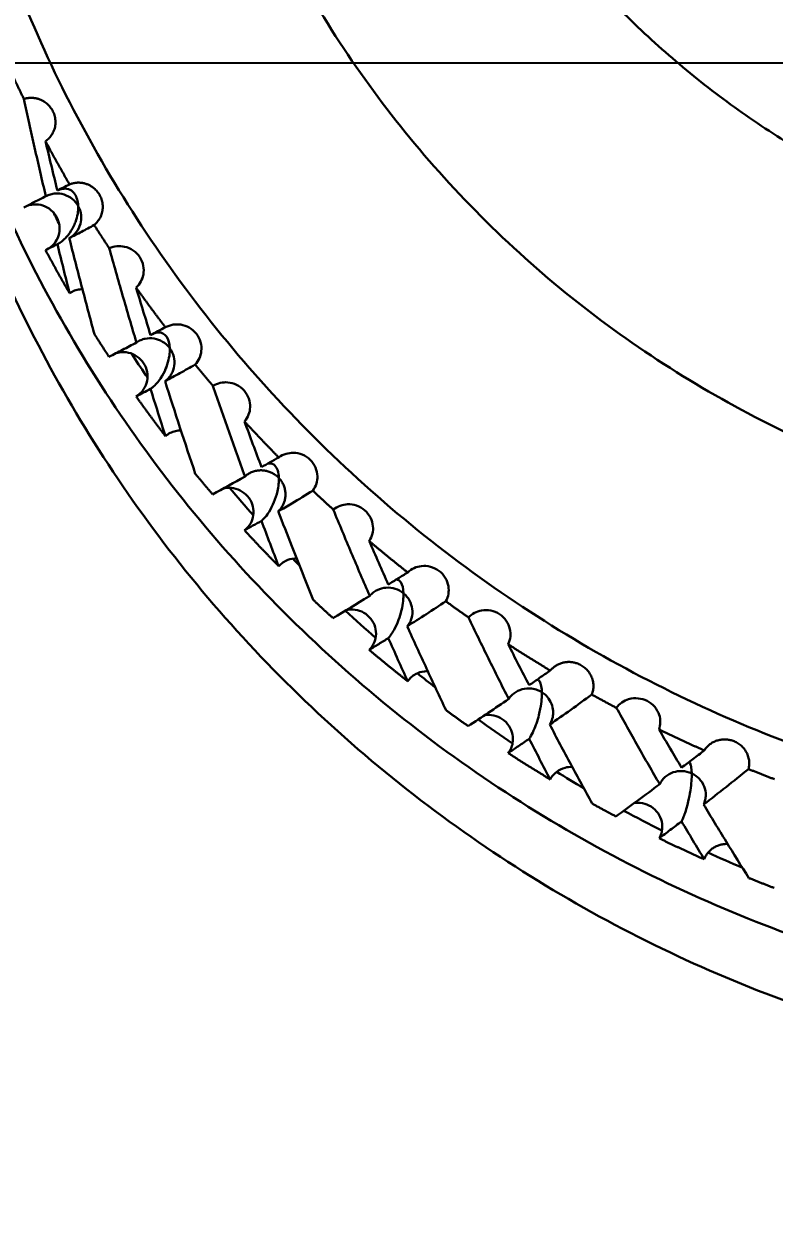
# Model space of a CAD drawing. Header units: millimetres. Extents: x 577 to 7172, y 252 to 2707.
# Drawn here: x 1025.86 to 1035.33, y 2105.44 to 2120.51 of the extents above; entities that cross this region are included whole.
import ezdxf

# ---------------------------------------------------------------- set-up
doc = ezdxf.new("R2010")
doc.units = ezdxf.units.MM
doc.header["$MEASUREMENT"] = 0
doc.layers.add('외형선(ISO)', color=7, linetype='Continuous', lineweight=30)
doc.layers.add('치수(ISO)', color=7, linetype='Continuous', lineweight=25)
doc.styles.add('굴림', font='')
doc.styles.get('굴림').set_extended_font_data('援대┝')
doc.dimstyles.new('기본값 (ISO)', dxfattribs={"dimscale": 10, "dimtxt": 3, "dimasz": 2.5, "dimexe": 3.175, "dimexo": 0, "dimgap": 0.762, "dimtad": 1, "dimtoh": 1, "dimdec": 0, "dimzin": 1, "dimdsep": 46, "dimtxsty": '굴림', "dimcen": 0.5, "dimazin": 0, "dimtfac": 1, "dimtdec": 4, "dimtix": 1, "dimtmove": 1, "dimatfit": 3, "dimfxl": 1, "dimtolj": 1, "dimtzin": 1, "dimarcsym": 0})

# ---------------------------------------------------------------- blocks, each defined once
blk = doc.blocks.new('*D22')
at = {"layer": 'Defpoints', "color": 0}
for p in [(1111.205, 2147.566), (972.024, 2092.463)]:
    blk.add_point(p, dxfattribs=at)
at = {"layer": '치수(ISO)', "color": 0, "lineweight": -2}
for p, q in [((1041.614, 2115.015), (1041.614, 2125.015)), ((1036.614, 2120.015), (1046.614, 2120.015)), ((902.29, 2064.855), (948.779, 2083.261)), ((877.29, 2064.855), (902.29, 2064.855))]:
    blk.add_line(p, q, dxfattribs=at)
at = {"layer": '치수(ISO)', "color": 0}
blk.add_solid([(950.313, 2079.387), (947.245, 2087.135), (972.024, 2092.463)], dxfattribs=at)
at = {"layer": '치수(ISO)', "color": 0, "insert": (833.241, 2064.855), "char_height": 30, "attachment_point": 5, "style": '굴림'}
blk.add_mtext('\\A1;150', dxfattribs=at)
blk = doc.blocks.new('*D32')
at = {"layer": 'Defpoints', "color": 0}
for p in [(899.259, 2588.117), (619.259, 2120.015), (1041.614, 2120.015)]:
    blk.add_point(p, dxfattribs=at)
at = {"layer": '치수(ISO)', "color": 0, "lineweight": -2}
for p, q in [((899.259, 2588.117), (587.509, 2588.117)), ((619.259, 2563.117), (619.259, 2145.015)), ((1041.614, 2120.015), (587.509, 2120.015))]:
    blk.add_line(p, q, dxfattribs=at)
at = {"layer": '치수(ISO)', "color": 0}
for points in [[(623.425, 2563.117), (615.092, 2563.117), (619.259, 2588.117)], [(615.092, 2145.015), (623.425, 2145.015), (619.259, 2120.015)]]:
    blk.add_solid(points, dxfattribs=at)
at = {"layer": '치수(ISO)', "color": 0, "insert": (596.639, 2354.066), "char_height": 30, "attachment_point": 5, "rotation": 90, "style": '굴림'}
blk.add_mtext('\\A1;468', dxfattribs=at)

msp = doc.modelspace()

# ---------------------------------------------------------------- linework, layer by layer
at = {"layer": '외형선(ISO)'}
msp.add_line((1032.325, 2111.66), (1032.325, 2111.66), dxfattribs=at)
for points, weights, knots in [([(1032.114, 2137.879), (1027.614, 2133.783), (1027.614, 2127.748), (1027.614, 2113.957), (1041.614, 2113.957), (1055.614, 2113.957), (1055.614, 2127.748), (1055.614, 2133.783), (1051.114, 2137.879)], [0.853887696369, 0.846556395002, 1, 0.707106781187, 1, 0.707106781187, 1, 0.846554156546, 0.853887910303], [5.460262, 5.460262, 5.460262, 6.283185, 6.283185, 7.853982, 7.853982, 9.424778, 9.424778, 10.247713, 10.247713, 10.247713]), ([(1032.114, 2137.57), (1030.114, 2134.682), (1030.114, 2131.185), (1030.114, 2119.857), (1041.614, 2119.857), (1053.114, 2119.857), (1053.114, 2131.185), (1053.114, 2134.682), (1051.114, 2137.57)], [0.861038107518, 0.886660963986, 1, 0.707106781187, 1, 0.707106781187, 1, 0.886657382319, 0.861036488171], [2.533752, 2.533752, 2.533752, 3.141593, 3.141593, 4.712389, 4.712389, 6.283185, 6.283185, 6.891046, 6.891046, 6.891046]), ([(1024.614, 2127.061), (1024.614, 2110.314), (1041.614, 2110.314), (1058.614, 2110.314), (1058.614, 2127.061)], [1, 0.707106781187, 1, 0.707106781187, 1], [0, 0, 0, 1.570796, 1.570796, 3.141593, 3.141593, 3.141593]), ([(1024.116, 2125.428), (1024.114, 2125.299), (1024.114, 2125.17), (1024.114, 2107.931), (1041.614, 2107.931), (1059.114, 2107.931), (1059.114, 2125.17), (1059.114, 2125.299), (1059.112, 2125.428)], [0.993890013821, 0.996912459533, 1, 0.707106781187, 1, 0.707106781187, 1, 0.996912459531, 0.993890013818], [3.125034, 3.125034, 3.125034, 3.141593, 3.141593, 4.712389, 4.712389, 6.283185, 6.283185, 6.299744, 6.299744, 6.299744]), ([(1030.614, 2125.303), (1033.098, 2117.279), (1041.614, 2117.279), (1050.13, 2117.279), (1052.614, 2125.303)], [0.906782181242, 0.765263097167, 1, 0.765263097167, 0.906782181242], [3.453487, 3.453487, 3.453487, 4.712389, 4.712389, 5.971291, 5.971291, 5.971291]), ([(1024.114, 2124.311), (1024.114, 2107.071), (1041.614, 2107.071), (1059.114, 2107.071), (1059.114, 2124.311)], [1, 0.707106781187, 1, 0.707106781187, 1], [3.141593, 3.141593, 3.141593, 4.712389, 4.712389, 6.283185, 6.283185, 6.283185]), ([(966.614, 2120.015), (966.614, 2046.13), (1041.614, 2046.13), (1116.614, 2046.13), (1116.614, 2120.015)], [1, 0.707106781187, 1, 0.707106781187, 1], [3.141593, 3.141593, 3.141593, 4.712389, 4.712389, 6.283185, 6.283185, 6.283185]), ([(1026.129, 2119.03), (1026.166, 2119.055), (1026.194, 2119.091), (1026.376, 2119.327), (1026.136, 2119.513), (1026.008, 2119.612), (1025.856, 2119.563)], [0.90567850305, 0.940923557036, 1, 0.707106781187, 1, 0.819487584734, 0.861477637754], [2.824764, 2.824764, 2.824764, 3.141593, 3.141593, 4.712389, 4.712389, 5.680483, 5.680483, 5.680483]), ([(1026.744, 2117.971), (1026.761, 2117.984), (1026.775, 2118), (1026.977, 2118.22), (1026.753, 2118.425), (1026.61, 2118.556), (1026.433, 2118.484)], [0.948387866119, 0.971401544569, 1, 0.707106781187, 1, 0.790840156128, 0.880409251531], [2.988218, 2.988218, 2.988218, 3.141593, 3.141593, 4.712389, 4.712389, 5.83412, 5.83412, 5.83412]), ([(1029.076, 2114.775), (1029.045, 2114.808), (1029.005, 2114.83), (1028.811, 2114.942), (1028.649, 2114.794)], [0.906862343238, 0.941910141132, 1, 0.766925845474, 0.904796171862], [4.400851, 4.400851, 4.400851, 4.712389, 4.712389, 5.962374, 5.962374, 5.962374]), ([(1029.069, 2114.354), (1029.101, 2114.383), (1029.122, 2114.421), (1029.231, 2114.612), (1029.076, 2114.775)], [0.908420646534, 0.943192241546, 1, 0.765580655433, 0.906399968353], [5.978523, 5.978523, 5.978523, 6.283185, 6.283185, 7.540384, 7.540384, 7.540384]), ([(1033.029, 2112.038), (1033.029, 2112.04), (1033.03, 2112.041), (1033.138, 2112.317), (1032.853, 2112.428), (1032.644, 2112.51), (1032.505, 2112.341)], [0.996201174878, 0.99808810735, 1, 0.707106781187, 1, 0.76632347793, 0.905511286334], [6.272932, 6.272932, 6.272932, 6.283185, 6.283185, 7.853982, 7.853982, 9.107197, 9.107197, 9.107197]), ([(1035.008, 2111.097), (1035.08, 2111.373), (1034.798, 2111.458), (1034.571, 2111.527), (1034.45, 2111.332)], [0.984971824261, 0.714824215492, 1, 0.75751104129, 0.916539709615], [0.041389, 0.041389, 0.041389, 1.570796, 1.570796, 2.871273, 2.871273, 2.871273])]:
    msp.add_rational_spline(points, weights, degree=2, knots=knots, dxfattribs=at)
for points, weights in [([(1025.705, 2119.879), (1025.779, 2119.72), (1025.856, 2119.563)], [0.881129717634, 0.87953082186, 0.878024631242]), ([(1026.129, 2119.03), (1026.276, 2118.754), (1026.433, 2118.484)], [0.873154855832, 0.870772868826, 0.868680342941]), ([(1026.744, 2117.971), (1026.838, 2117.823), (1026.934, 2117.677)], [0.864944405379, 0.863935005705, 0.863015052645]), ([(1026.129, 2117.654), (1026.276, 2117.379), (1026.433, 2117.11)], [0.87315051471, 0.870773121438, 0.868684137768]), ([(1027.273, 2117.181), (1027.454, 2116.926), (1027.644, 2116.678)], [0.860131635788, 0.858770747421, 0.857691395708]), ([(1026.747, 2116.592), (1026.838, 2116.448), (1026.931, 2116.306)], [0.864915045668, 0.863936256793, 0.863041789055]), ([(1028.018, 2116.207), (1028.129, 2116.071), (1028.244, 2115.938)], [0.855881687123, 0.855429826585, 0.85506566018]), ([(1027.273, 2115.806), (1027.454, 2115.551), (1027.644, 2115.303)], [0.860129158427, 0.85877099995, 0.857693355399]), ([(1028.643, 2115.488), (1028.855, 2115.258), (1029.075, 2115.035)], [0.854075722405, 0.853694510936, 0.853591517605]), ([(1028.021, 2114.828), (1028.13, 2114.696), (1028.24, 2114.567)], [0.855868562449, 0.855431077452, 0.855076261532]), ([(1029.506, 2114.614), (1029.634, 2114.493), (1029.764, 2114.375)], [0.853650232145, 0.853742204753, 0.853921525823]), ([(1028.643, 2114.113), (1028.855, 2113.883), (1029.075, 2113.66)], [0.854075029316, 0.853694763425, 0.853591704999]), ([(1030.218, 2113.978), (1030.457, 2113.775), (1030.704, 2113.581)], [0.854793570405, 0.855382133103, 0.856250015015]), ([(1029.51, 2113.235), (1029.634, 2113.118), (1029.76, 2113.004)], [0.853652924184, 0.853743455482, 0.853916329996]), ([(1031.185, 2113.217), (1031.327, 2113.113), (1031.472, 2113.012)], [0.858179018203, 0.858818440203, 0.859546252478]), ([(1030.218, 2112.603), (1030.457, 2112.4), (1030.704, 2112.207)], [0.854794639609, 0.855382385504, 0.856248435938]), ([(1031.972, 2112.674), (1032.236, 2112.503), (1032.505, 2112.341)], [0.862308014458, 0.863887319696, 0.865751526385]), ([(1033.029, 2112.038), (1033.183, 2111.953), (1033.339, 2111.87)], [0.869612478018, 0.870820542113, 0.872119484278]), ([(1031.189, 2111.839), (1031.327, 2111.738), (1031.467, 2111.64)], [0.858197611802, 0.858819689977, 0.859525093481]), ([(1033.878, 2111.597), (1034.162, 2111.459), (1034.45, 2111.332)], [0.876859825544, 0.879483172232, 0.882401799938]), ([(1031.973, 2111.299), (1032.236, 2111.128), (1032.505, 2110.966)], [0.862310880021, 0.863887572079, 0.865748130632]), ([(1035.008, 2111.097), (1035.172, 2111.031), (1035.337, 2110.968)], [0.888320395607, 0.890137339598, 0.892049238144]), ([(1033.033, 2110.661), (1033.183, 2110.578), (1033.334, 2110.498)], [0.869647570348, 0.87082179241, 0.872081685035]), ([(1033.879, 2110.222), (1034.162, 2110.085), (1034.449, 2109.957)], [0.876864579909, 0.87948342444, 0.882396477327]), ([(1034.746, 2110.15), (1034.524, 2110.159), (1034.449, 2109.957)], [0.9309361174, 0.764079748365, 0.957007132583]), ([(1035.013, 2109.72), (1035.172, 2109.656), (1035.332, 2109.595)], [0.888373131681, 0.890138587771, 0.891993557313])]:
    msp.add_rational_spline(points, weights, degree=2, dxfattribs=at)
for points, knots in [([(1025.856, 2119.563), (1025.9, 2119.358), (1025.945, 2119.153), (1026.038, 2118.744), (1026.085, 2118.539), (1026.133, 2118.334)], [0.000001, 0.000001, 0.000001, 0.000001, 0.2022598, 0.2022598, 0.4043672, 0.4043672, 0.4043672, 0.4043672]), ([(1026.279, 2118.407), (1026.253, 2118.511), (1026.228, 2118.614), (1026.178, 2118.822), (1026.154, 2118.926), (1026.129, 2119.03)], [0, 0, 0, 0, 0.102515, 0.102515, 0.205021, 0.205021, 0.205021, 0.205021]), ([(1026.433, 2118.484), (1026.407, 2118.471), (1026.381, 2118.458), (1026.33, 2118.433), (1026.304, 2118.42), (1026.279, 2118.407)], [0.000001, 0.000001, 0.000001, 0.000001, 0.1024871, 0.1024871, 0.2049823, 0.2049823, 0.2049823, 0.2049823]), ([(1026.279, 2118.407), (1026.283, 2118.409), (1026.287, 2118.411), (1026.295, 2118.414), (1026.299, 2118.416), (1026.311, 2118.421), (1026.319, 2118.423), (1026.344, 2118.429), (1026.359, 2118.43), (1026.443, 2118.431), (1026.483, 2118.383), (1026.525, 2118.324), (1026.539, 2118.27), (1026.542, 2118.213), (1026.542, 2118.212), (1026.542, 2118.211)], [-0.1561887, -0.1561887, -0.1561887, -0.1561887, -0.1552952, -0.1552952, -0.154272, -0.154272, -0.1517984, -0.1517984, -0.145176, -0.145176, -0.1009593, -0.1009593, 0, 0, 0.0011865, 0.0011865, 0.0011865, 0.0011865]), ([(1026.133, 2118.334), (1026.085, 2118.31), (1026.038, 2118.286), (1025.944, 2118.239), (1025.899, 2118.215), (1025.854, 2118.193)], [0, 0, 0, 0, 0.2023441, 0.2023441, 0.4046361, 0.4046361, 0.4046361, 0.4046361]), ([(1026.542, 2118.211), (1026.541, 2118.212), (1026.541, 2118.213), (1026.522, 2118.246), (1026.498, 2118.275), (1026.438, 2118.324), (1026.402, 2118.344), (1026.327, 2118.367), (1026.29, 2118.371), (1026.232, 2118.367), (1026.212, 2118.363), (1026.172, 2118.352), (1026.152, 2118.344), (1026.133, 2118.334)], [-0.04749107, -0.04749107, -0.04749107, -0.04749107, -0.04721433, -0.04721433, -0.03591531, -0.03591531, -0.02371457, -0.02371457, -0.01251477, -0.01251477, -0.00642318, -0.00642318, -0.00001605, -0.00001605, -0.00001605, -0.00001605]), ([(1025.88, 2118.206), (1025.893, 2118.212), (1025.906, 2118.217), (1025.941, 2118.226), (1025.963, 2118.23), (1026.023, 2118.233), (1026.06, 2118.228), (1026.133, 2118.204), (1026.168, 2118.185), (1026.229, 2118.133), (1026.255, 2118.101), (1026.291, 2118.03), (1026.302, 2117.992), (1026.31, 2117.914), (1026.306, 2117.873), (1026.281, 2117.797), (1026.262, 2117.763), (1026.222, 2117.716), (1026.205, 2117.7), (1026.178, 2117.681), (1026.169, 2117.675), (1026.159, 2117.669)], [0.00301472, 0.00301472, 0.00301472, 0.00301472, 0.0071714, 0.0071714, 0.01393316, 0.01393316, 0.02510616, 0.02510616, 0.03692758, 0.03692758, 0.04938627, 0.04938627, 0.06107435, 0.06107435, 0.07339163, 0.07339163, 0.08530041, 0.08530041, 0.09211234, 0.09211234, 0.09542831, 0.09542831, 0.09542831, 0.09542831]), ([(1026.279, 2117.729), (1026.282, 2117.73), (1026.284, 2117.732), (1026.29, 2117.734), (1026.293, 2117.736), (1026.301, 2117.741), (1026.306, 2117.744), (1026.321, 2117.753), (1026.329, 2117.759), (1026.358, 2117.782), (1026.377, 2117.8), (1026.461, 2117.891), (1026.495, 2117.977), (1026.534, 2118.081), (1026.544, 2118.15), (1026.542, 2118.21), (1026.542, 2118.211), (1026.542, 2118.211)], [-0.1612258, -0.1612258, -0.1612258, -0.1612258, -0.1605257, -0.1605257, -0.159838, -0.159838, -0.1584064, -0.1584064, -0.1558321, -0.1558321, -0.1472543, -0.1472543, -0.1043874, -0.1043874, 0, 0, 0.001187, 0.001187, 0.001187, 0.001187]), ([(1026.542, 2118.211), (1026.542, 2118.21), (1026.543, 2118.21), (1026.562, 2118.173), (1026.575, 2118.134), (1026.583, 2118.057), (1026.579, 2118.019), (1026.559, 2117.946), (1026.541, 2117.91), (1026.493, 2117.849), (1026.463, 2117.824), (1026.429, 2117.805)], [-0.04752989, -0.04752989, -0.04752989, -0.04752989, -0.04725356, -0.04725356, -0.03493103, -0.03493103, -0.02364935, -0.02364935, -0.01175072, -0.01175072, -0.00002704, -0.00002704, -0.00002704, -0.00002704]), ([(1026.429, 2117.805), (1026.48, 2117.831), (1026.532, 2117.858), (1026.638, 2117.913), (1026.691, 2117.942), (1026.744, 2117.971)], [0, 0, 0, 0, 0.2024215, 0.2024215, 0.4049267, 0.4049267, 0.4049267, 0.4049267]), ([(1026.129, 2117.654), (1026.154, 2117.666), (1026.179, 2117.679), (1026.228, 2117.704), (1026.253, 2117.716), (1026.279, 2117.729)], [0.000001, 0.000001, 0.000001, 0.000001, 0.1025131, 0.1025131, 0.205043, 0.205043, 0.205043, 0.205043]), ([(1026.279, 2117.729), (1026.304, 2117.625), (1026.33, 2117.522), (1026.381, 2117.316), (1026.407, 2117.213), (1026.433, 2117.11)], [0, 0, 0, 0, 0.102521, 0.102521, 0.2050243, 0.2050243, 0.2050243, 0.2050243]), ([(1026.747, 2116.592), (1026.692, 2116.793), (1026.639, 2116.995), (1026.532, 2117.399), (1026.48, 2117.602), (1026.429, 2117.805)], [0.000001, 0.000001, 0.000001, 0.000001, 0.202444, 0.202444, 0.4048711, 0.4048711, 0.4048711, 0.4048711]), ([(1026.934, 2117.677), (1026.965, 2117.691), (1026.998, 2117.7), (1027.064, 2117.706), (1027.097, 2117.704), (1027.166, 2117.688), (1027.203, 2117.672), (1027.269, 2117.627), (1027.298, 2117.598), (1027.341, 2117.531), (1027.356, 2117.495), (1027.372, 2117.419), (1027.372, 2117.381), (1027.359, 2117.313), (1027.348, 2117.283), (1027.317, 2117.228), (1027.297, 2117.203), (1027.273, 2117.181)], [-0.08671651, -0.08671651, -0.08671651, -0.08671651, -0.07651402, -0.07651402, -0.06677927, -0.06677927, -0.05500212, -0.05500212, -0.0426684, -0.0426684, -0.03088279, -0.03088279, -0.0191905, -0.0191905, -0.00977861, -0.00977861, -0.000001, -0.000001, -0.000001, -0.000001]), ([(1026.934, 2117.677), (1026.989, 2117.478), (1027.046, 2117.279), (1027.161, 2116.882), (1027.219, 2116.684), (1027.278, 2116.486)], [0.000001, 0.000001, 0.000001, 0.000001, 0.2022283, 0.2022283, 0.4043452, 0.4043452, 0.4043452, 0.4043452]), ([(1026.433, 2117.11), (1026.453, 2117.123), (1026.474, 2117.134), (1026.518, 2117.15), (1026.54, 2117.155), (1026.574, 2117.159), (1026.585, 2117.159), (1026.595, 2117.159)], [0.000001, 0.000001, 0.000001, 0.000001, 0.00718041, 0.00718041, 0.01400789, 0.01400789, 0.01725609, 0.01725609, 0.01725609, 0.01725609]), ([(1027.456, 2116.579), (1027.425, 2116.679), (1027.395, 2116.779), (1027.334, 2116.98), (1027.303, 2117.08), (1027.273, 2117.181)], [0.0000017, 0.0000017, 0.0000017, 0.0000017, 0.1025224, 0.1025224, 0.2050479, 0.2050479, 0.2050479, 0.2050479]), ([(1027.644, 2116.678), (1027.613, 2116.661), (1027.581, 2116.645), (1027.518, 2116.612), (1027.487, 2116.596), (1027.456, 2116.579)], [0.000001, 0.000001, 0.000001, 0.000001, 0.1025076, 0.1025076, 0.2050094, 0.2050094, 0.2050094, 0.2050094]), ([(1027.644, 2116.678), (1027.674, 2116.694), (1027.707, 2116.706), (1027.773, 2116.717), (1027.805, 2116.717), (1027.875, 2116.706), (1027.912, 2116.693), (1027.98, 2116.654), (1028.011, 2116.627), (1028.06, 2116.563), (1028.077, 2116.528), (1028.098, 2116.454), (1028.101, 2116.415), (1028.094, 2116.347), (1028.086, 2116.316), (1028.059, 2116.258), (1028.041, 2116.231), (1028.018, 2116.207)], [-0.08672295, -0.08672295, -0.08672295, -0.08672295, -0.07637398, -0.07637398, -0.06672759, -0.06672759, -0.05512715, -0.05512715, -0.04289929, -0.04289929, -0.03100398, -0.03100398, -0.01944541, -0.01944541, -0.00996846, -0.00996846, -0.000001, -0.000001, -0.000001, -0.000001]), ([(1027.278, 2116.486), (1027.219, 2116.455), (1027.16, 2116.424), (1027.045, 2116.364), (1026.988, 2116.335), (1026.931, 2116.306)], [0.0000012, 0.0000012, 0.0000012, 0.0000012, 0.2023554, 0.2023554, 0.4046828, 0.4046828, 0.4046828, 0.4046828]), ([(1027.278, 2116.486), (1027.295, 2116.498), (1027.313, 2116.508), (1027.35, 2116.524), (1027.369, 2116.53), (1027.425, 2116.542), (1027.464, 2116.543), (1027.54, 2116.53), (1027.576, 2116.516), (1027.643, 2116.476), (1027.673, 2116.449), (1027.698, 2116.416), (1027.699, 2116.415), (1027.699, 2116.415)], [-0.04723574, -0.04723574, -0.04723574, -0.04723574, -0.04108651, -0.04108651, -0.03515846, -0.03515846, -0.0236462, -0.0236462, -0.01212153, -0.01212153, 0, 0, 0.00027747, 0.00027747, 0.00027747, 0.00027747]), ([(1027.699, 2116.415), (1027.699, 2116.415), (1027.699, 2116.416), (1027.697, 2116.472), (1027.684, 2116.524), (1027.632, 2116.597), (1027.596, 2116.616), (1027.543, 2116.614), (1027.528, 2116.612), (1027.506, 2116.605), (1027.503, 2116.603), (1027.5, 2116.602)], [-0.1315483, -0.1315483, -0.1315483, -0.1315483, -0.1309014, -0.1309014, -0.0758165, -0.0758165, -0.02354, -0.02354, -0.0094228, -0.0094228, -0.0072724, -0.0072724, -0.0072724, -0.0072724]), ([(1027.018, 2116.351), (1027.033, 2116.356), (1027.049, 2116.359), (1027.102, 2116.367), (1027.141, 2116.366), (1027.215, 2116.349), (1027.252, 2116.333), (1027.317, 2116.288), (1027.346, 2116.258), (1027.39, 2116.192), (1027.405, 2116.155), (1027.42, 2116.079), (1027.42, 2116.04), (1027.405, 2115.964), (1027.39, 2115.927), (1027.356, 2115.877), (1027.342, 2115.86), (1027.31, 2115.83), (1027.292, 2115.817), (1027.273, 2115.806)], [0.00985937, 0.00985937, 0.00985937, 0.00985937, 0.01471525, 0.01471525, 0.02603748, 0.02603748, 0.03776512, 0.03776512, 0.05009856, 0.05009856, 0.06189952, 0.06189952, 0.07365135, 0.07365135, 0.08554442, 0.08554442, 0.09218577, 0.09218577, 0.098789, 0.098789, 0.098789, 0.098789]), ([(1027.417, 2116.041), (1027.409, 2116.053), (1027.402, 2116.065), (1027.335, 2116.165), (1027.276, 2116.255), (1027.219, 2116.345)], [4.33066983, 4.33066983, 4.33066983, 4.33066983, 4.3349718, 4.3349718, 4.36730222, 4.36730222, 4.36730222, 4.36730222]), ([(1027.699, 2116.415), (1027.699, 2116.414), (1027.699, 2116.413), (1027.701, 2116.355), (1027.692, 2116.285), (1027.657, 2116.178), (1027.625, 2116.086), (1027.547, 2115.983), (1027.529, 2115.963), (1027.502, 2115.937), (1027.495, 2115.93), (1027.482, 2115.919), (1027.477, 2115.915), (1027.469, 2115.91), (1027.466, 2115.908), (1027.461, 2115.904), (1027.459, 2115.903), (1027.456, 2115.901)], [-0.0011798, -0.0011798, -0.0011798, -0.0011798, 0, 0, 0.1030377, 0.1030377, 0.147077, 0.147077, 0.1557682, 0.1557682, 0.1583597, 0.1583597, 0.1598084, 0.1598084, 0.1605029, 0.1605029, 0.1612129, 0.1612129, 0.1612129, 0.1612129]), ([(1027.639, 2115.997), (1027.655, 2116.009), (1027.67, 2116.023), (1027.696, 2116.052), (1027.708, 2116.068), (1027.738, 2116.118), (1027.75, 2116.155), (1027.761, 2116.23), (1027.759, 2116.269), (1027.741, 2116.344), (1027.724, 2116.38), (1027.7, 2116.413), (1027.7, 2116.414), (1027.699, 2116.415)], [0.00000138, 0.00000138, 0.00000138, 0.00000138, 0.00602705, 0.00602705, 0.01203932, 0.01203932, 0.0236179, 0.0236179, 0.03523381, 0.03523381, 0.04720092, 0.04720092, 0.04747795, 0.04747795, 0.04747795, 0.04747795]), ([(1027.639, 2115.997), (1027.701, 2116.031), (1027.764, 2116.065), (1027.89, 2116.134), (1027.954, 2116.17), (1028.018, 2116.207)], [0.0000006, 0.0000006, 0.0000006, 0.0000006, 0.2024338, 0.2024338, 0.4049744, 0.4049744, 0.4049744, 0.4049744]), ([(1027.273, 2115.806), (1027.303, 2115.821), (1027.334, 2115.837), (1027.395, 2115.869), (1027.425, 2115.885), (1027.456, 2115.901)], [0.000001, 0.000001, 0.000001, 0.000001, 0.1025328, 0.1025328, 0.2050688, 0.2050688, 0.2050688, 0.2050688]), ([(1027.456, 2115.901), (1027.487, 2115.801), (1027.518, 2115.701), (1027.581, 2115.502), (1027.612, 2115.402), (1027.644, 2115.303)], [0.0000014, 0.0000014, 0.0000014, 0.0000014, 0.1025276, 0.1025276, 0.2050497, 0.2050497, 0.2050497, 0.2050497]), ([(1028.244, 2115.938), (1028.272, 2115.956), (1028.304, 2115.969), (1028.368, 2115.983), (1028.4, 2115.985), (1028.469, 2115.979), (1028.507, 2115.968), (1028.578, 2115.934), (1028.61, 2115.909), (1028.663, 2115.849), (1028.683, 2115.815), (1028.709, 2115.743), (1028.715, 2115.705), (1028.712, 2115.636), (1028.706, 2115.605), (1028.683, 2115.543), (1028.665, 2115.514), (1028.643, 2115.488)], [-0.0867153, -0.0867153, -0.0867153, -0.0867153, -0.07650726, -0.07650726, -0.06706345, -0.06706345, -0.05547616, -0.05547616, -0.0433462, -0.0433462, -0.03136208, -0.03136208, -0.01996722, -0.01996722, -0.01032111, -0.01032111, -0.000001, -0.000001, -0.000001, -0.000001]), ([(1028.244, 2115.938), (1028.309, 2115.747), (1028.376, 2115.556), (1028.511, 2115.175), (1028.58, 2114.984), (1028.649, 2114.794)], [0.000001, 0.000001, 0.000001, 0.000001, 0.2022283, 0.2022283, 0.4043452, 0.4043452, 0.4043452, 0.4043452]), ([(1028.857, 2114.911), (1028.821, 2115.007), (1028.785, 2115.103), (1028.714, 2115.295), (1028.679, 2115.392), (1028.643, 2115.488)], [0.0000265, 0.0000265, 0.0000265, 0.0000265, 0.1025399, 0.1025399, 0.2050727, 0.2050727, 0.2050727, 0.2050727]), ([(1027.644, 2115.303), (1027.662, 2115.319), (1027.683, 2115.332), (1027.725, 2115.354), (1027.747, 2115.362), (1027.793, 2115.372), (1027.816, 2115.375), (1027.84, 2115.375)], [0.000001, 0.000001, 0.000001, 0.000001, 0.00731725, 0.00731725, 0.01437006, 0.01437006, 0.02138383, 0.02138383, 0.02138383, 0.02138383]), ([(1029.075, 2115.035), (1029.039, 2115.014), (1029.002, 2114.993), (1028.929, 2114.952), (1028.893, 2114.932), (1028.857, 2114.911)], [0.000001, 0.000001, 0.000001, 0.000001, 0.1025149, 0.1025149, 0.2050094, 0.2050094, 0.2050094, 0.2050094]), ([(1029.076, 2114.775), (1029.076, 2114.776), (1029.076, 2114.776), (1029.073, 2114.842), (1029.058, 2114.901), (1029.012, 2114.946), (1028.983, 2114.968), (1028.935, 2114.956)], [-0.2394622, -0.2394622, -0.2394622, -0.2394622, -0.2378471, -0.2378471, -0.0779469, -0.0779469, -0.0194424, -0.0194424, -0.0194424, -0.0194424]), ([(1029.075, 2115.035), (1029.103, 2115.055), (1029.134, 2115.07), (1029.197, 2115.089), (1029.229, 2115.093), (1029.299, 2115.092), (1029.337, 2115.084), (1029.409, 2115.054), (1029.443, 2115.031), (1029.5, 2114.976), (1029.523, 2114.942), (1029.553, 2114.871), (1029.562, 2114.834), (1029.564, 2114.765), (1029.56, 2114.734), (1029.541, 2114.671), (1029.526, 2114.641), (1029.506, 2114.614)], [-0.08672165, -0.08672165, -0.08672165, -0.08672165, -0.07639596, -0.07639596, -0.06683798, -0.06683798, -0.05539048, -0.05539048, -0.04333061, -0.04333061, -0.03127514, -0.03127514, -0.01975543, -0.01975543, -0.01024224, -0.01024224, -0.000001, -0.000001, -0.000001, -0.000001]), ([(1029.076, 2114.775), (1029.076, 2114.774), (1029.076, 2114.774), (1029.077, 2114.725), (1029.072, 2114.668), (1029.037, 2114.514), (1028.999, 2114.422), (1028.94, 2114.328), (1028.924, 2114.304), (1028.899, 2114.274), (1028.892, 2114.267), (1028.88, 2114.254), (1028.876, 2114.25), (1028.869, 2114.243), (1028.866, 2114.241), (1028.862, 2114.237), (1028.859, 2114.235), (1028.857, 2114.233)], [-0.1013674, -0.1013674, -0.1013674, -0.1013674, -0.1009207, -0.1009207, -0.0681857, -0.0681857, -0.01973, -0.01973, -0.0073904, -0.0073904, -0.0038843, -0.0038843, -0.0019063, -0.0019063, -0.0009629, -0.0009629, -0.0000138, -0.0000138, -0.0000138, -0.0000138]), ([(1028.375, 2114.641), (1028.408, 2114.649), (1028.443, 2114.652), (1028.515, 2114.645), (1028.553, 2114.634), (1028.623, 2114.598), (1028.655, 2114.573), (1028.708, 2114.513), (1028.728, 2114.479), (1028.753, 2114.406), (1028.758, 2114.368), (1028.755, 2114.292), (1028.746, 2114.254), (1028.719, 2114.198), (1028.707, 2114.179), (1028.678, 2114.143), (1028.662, 2114.127), (1028.643, 2114.113)], [0.01564222, 0.01564222, 0.01564222, 0.01564222, 0.02594011, 0.02594011, 0.03751427, 0.03751427, 0.04967792, 0.04967792, 0.06163839, 0.06163839, 0.07308795, 0.07308795, 0.08497536, 0.08497536, 0.09184835, 0.09184835, 0.09878717, 0.09878717, 0.09878717, 0.09878717]), ([(1029.069, 2114.354), (1029.126, 2114.386), (1029.183, 2114.419), (1029.24, 2114.453), (1029.328, 2114.505), (1029.417, 2114.559), (1029.506, 2114.614)], [1.189798, 1.189798, 1.189798, 1.189798, 2.77961, 2.77961, 2.77961, 5.236908, 5.236908, 5.236908, 5.236908]), ([(1029.764, 2114.375), (1029.79, 2114.396), (1029.82, 2114.413), (1029.881, 2114.435), (1029.913, 2114.441), (1029.983, 2114.443), (1030.021, 2114.438), (1030.095, 2114.412), (1030.13, 2114.392), (1030.19, 2114.34), (1030.215, 2114.309), (1030.251, 2114.239), (1030.261, 2114.202), (1030.268, 2114.133), (1030.266, 2114.102), (1030.25, 2114.038), (1030.237, 2114.006), (1030.218, 2113.978)], [-0.08671465, -0.08671465, -0.08671465, -0.08671465, -0.0765858, -0.0765858, -0.06706854, -0.06706854, -0.05558609, -0.05558609, -0.0436125, -0.0436125, -0.03146988, -0.03146988, -0.01994645, -0.01994645, -0.01036744, -0.01036744, -0.000001, -0.000001, -0.000001, -0.000001]), ([(1029.764, 2114.375), (1029.839, 2114.193), (1029.915, 2114.01), (1030.068, 2113.647), (1030.146, 2113.465), (1030.225, 2113.285)], [0.000001, 0.000001, 0.000001, 0.000001, 0.2022286, 0.2022286, 0.4043452, 0.4043452, 0.4043452, 0.4043452]), ([(1028.643, 2114.113), (1028.679, 2114.133), (1028.714, 2114.152), (1028.785, 2114.192), (1028.821, 2114.212), (1028.857, 2114.233)], [0.000001, 0.000001, 0.000001, 0.000001, 0.1025434, 0.1025434, 0.2050688, 0.2050688, 0.2050688, 0.2050688]), ([(1028.857, 2114.233), (1028.893, 2114.137), (1028.929, 2114.041), (1029.002, 2113.851), (1029.038, 2113.755), (1029.075, 2113.66)], [0.0000375, 0.0000375, 0.0000375, 0.0000375, 0.1025532, 0.1025532, 0.2050858, 0.2050858, 0.2050858, 0.2050858]), ([(1029.51, 2113.235), (1029.419, 2113.461), (1029.329, 2113.687), (1029.24, 2113.914), (1029.182, 2114.06), (1029.126, 2114.207), (1029.069, 2114.354)], [0, 0, 0, 0, 2.462759, 2.462759, 2.462759, 4.047967, 4.047967, 4.047967, 4.047967]), ([(1030.459, 2113.429), (1030.419, 2113.52), (1030.378, 2113.612), (1030.298, 2113.794), (1030.258, 2113.886), (1030.218, 2113.978)], [0.0000001, 0.0000001, 0.0000001, 0.0000001, 0.1025216, 0.1025216, 0.2050463, 0.2050463, 0.2050463, 0.2050463]), ([(1029.075, 2113.66), (1029.091, 2113.677), (1029.108, 2113.693), (1029.147, 2113.719), (1029.167, 2113.73), (1029.225, 2113.752), (1029.263, 2113.758), (1029.301, 2113.758)], [0.000001, 0.000001, 0.000001, 0.000001, 0.00705259, 0.00705259, 0.01398277, 0.01398277, 0.02552069, 0.02552069, 0.02552069, 0.02552069]), ([(1030.704, 2113.581), (1030.728, 2113.604), (1030.756, 2113.623), (1030.815, 2113.65), (1030.846, 2113.658), (1030.916, 2113.666), (1030.954, 2113.663), (1031.029, 2113.643), (1031.065, 2113.626), (1031.13, 2113.578), (1031.157, 2113.548), (1031.198, 2113.481), (1031.212, 2113.444), (1031.223, 2113.375), (1031.223, 2113.343), (1031.213, 2113.279), (1031.202, 2113.246), (1031.185, 2113.217)], [-0.08672066, -0.08672066, -0.08672066, -0.08672066, -0.07671523, -0.07671523, -0.06720021, -0.06720021, -0.05571666, -0.05571666, -0.04385026, -0.04385026, -0.03160022, -0.03160022, -0.01989895, -0.01989895, -0.01028208, -0.01028208, -0.000001, -0.000001, -0.000001, -0.000001]), ([(1030.704, 2113.581), (1030.663, 2113.556), (1030.622, 2113.53), (1030.54, 2113.48), (1030.5, 2113.454), (1030.459, 2113.429)], [0.000001, 0.000001, 0.000001, 0.000001, 0.1025067, 0.1025067, 0.2050094, 0.2050094, 0.2050094, 0.2050094]), ([(1030.65, 2113.318), (1030.65, 2113.319), (1030.65, 2113.32), (1030.649, 2113.376), (1030.638, 2113.426), (1030.601, 2113.48), (1030.581, 2113.491), (1030.557, 2113.49)], [-0.0011776, -0.0011776, -0.0011776, -0.0011776, 0, 0, 0.1010367, 0.1010367, 0.174892, 0.174892, 0.174892, 0.174892]), ([(1030.225, 2113.285), (1030.238, 2113.3), (1030.252, 2113.314), (1030.284, 2113.339), (1030.301, 2113.349), (1030.354, 2113.375), (1030.391, 2113.385), (1030.469, 2113.391), (1030.509, 2113.386), (1030.584, 2113.362), (1030.618, 2113.344), (1030.649, 2113.32), (1030.65, 2113.319), (1030.65, 2113.318)], [0.000001, 0.000001, 0.000001, 0.000001, 0.00609458, 0.00609458, 0.01213298, 0.01213298, 0.02364508, 0.02364508, 0.03562162, 0.03562162, 0.04719978, 0.04719978, 0.04747704, 0.04747704, 0.04747704, 0.04747704]), ([(1030.65, 2113.318), (1030.65, 2113.318), (1030.65, 2113.317), (1030.652, 2113.259), (1030.645, 2113.187), (1030.617, 2113.072), (1030.592, 2112.972), (1030.529, 2112.851), (1030.516, 2112.828), (1030.495, 2112.796), (1030.489, 2112.788), (1030.479, 2112.774), (1030.475, 2112.769), (1030.467, 2112.76), (1030.463, 2112.755), (1030.459, 2112.751)], [-0.225028, -0.225028, -0.225028, -0.225028, -0.2233783, -0.2233783, -0.0780374, -0.0780374, -0.0186928, -0.0186928, -0.0072936, -0.0072936, -0.0038366, -0.0038366, -0.0018977, -0.0018977, -0.000001, -0.000001, -0.000001, -0.000001]), ([(1030.697, 2112.9), (1030.71, 2112.915), (1030.721, 2112.932), (1030.74, 2112.967), (1030.747, 2112.986), (1030.763, 2113.042), (1030.766, 2113.081), (1030.757, 2113.156), (1030.745, 2113.192), (1030.709, 2113.26), (1030.683, 2113.291), (1030.652, 2113.317), (1030.651, 2113.318), (1030.65, 2113.318)], [0.000001, 0.000001, 0.000001, 0.000001, 0.00611455, 0.00611455, 0.01204691, 0.01204691, 0.02382535, 0.02382535, 0.0351533, 0.0351533, 0.04720032, 0.04720032, 0.04747771, 0.04747771, 0.04747771, 0.04747771]), ([(1030.225, 2113.285), (1030.221, 2113.282), (1030.217, 2113.28), (1030.213, 2113.278), (1030.06, 2113.184), (1029.909, 2113.092), (1029.76, 2113.004)], [1.189733, 1.189733, 1.189733, 1.189733, 1.288489, 1.288489, 1.288489, 5.237704, 5.237704, 5.237704, 5.237704]), ([(1030.697, 2112.9), (1030.778, 2112.951), (1030.859, 2113.002), (1031.022, 2113.108), (1031.104, 2113.162), (1031.185, 2113.217)], [0.000001, 0.000001, 0.000001, 0.000001, 0.2024334, 0.2024334, 0.4049747, 0.4049747, 0.4049747, 0.4049747]), ([(1029.935, 2113.108), (1029.951, 2113.111), (1029.967, 2113.113), (1030.021, 2113.115), (1030.059, 2113.109), (1030.133, 2113.084), (1030.167, 2113.064), (1030.228, 2113.011), (1030.253, 2112.98), (1030.289, 2112.91), (1030.299, 2112.873), (1030.306, 2112.796), (1030.302, 2112.756), (1030.283, 2112.697), (1030.273, 2112.677), (1030.249, 2112.638), (1030.235, 2112.619), (1030.218, 2112.603)], [0.02087195, 0.02087195, 0.02087195, 0.02087195, 0.02573953, 0.02573953, 0.03717179, 0.03717179, 0.04914047, 0.04914047, 0.06129524, 0.06129524, 0.07287343, 0.07287343, 0.0848416, 0.0848416, 0.09171989, 0.09171989, 0.09878851, 0.09878851, 0.09878851, 0.09878851]), ([(1031.472, 2113.012), (1031.494, 2113.035), (1031.52, 2113.055), (1031.576, 2113.084), (1031.606, 2113.094), (1031.675, 2113.107), (1031.715, 2113.106), (1031.792, 2113.091), (1031.829, 2113.076), (1031.896, 2113.033), (1031.926, 2113.004), (1031.971, 2112.939), (1031.986, 2112.903), (1032.002, 2112.835), (1032.004, 2112.802), (1031.997, 2112.737), (1031.987, 2112.704), (1031.972, 2112.674)], [-0.08671453, -0.08671453, -0.08671453, -0.08671453, -0.07697009, -0.07697009, -0.06759343, -0.06759343, -0.05584193, -0.05584193, -0.04402644, -0.04402644, -0.03171451, -0.03171451, -0.02003936, -0.02003936, -0.01028051, -0.01028051, -0.000001, -0.000001, -0.000001, -0.000001]), ([(1031.472, 2113.012), (1031.554, 2112.839), (1031.638, 2112.667), (1031.808, 2112.324), (1031.893, 2112.152), (1031.98, 2111.982)], [0.000001, 0.000001, 0.000001, 0.000001, 0.2022265, 0.2022265, 0.4043422, 0.4043422, 0.4043422, 0.4043422]), ([(1031.189, 2111.839), (1031.106, 2112.014), (1031.024, 2112.19), (1030.86, 2112.544), (1030.778, 2112.721), (1030.697, 2112.9)], [0.000001, 0.000001, 0.000001, 0.000001, 0.2024117, 0.2024117, 0.4048476, 0.4048476, 0.4048476, 0.4048476]), ([(1030.218, 2112.603), (1030.258, 2112.627), (1030.298, 2112.652), (1030.378, 2112.701), (1030.419, 2112.726), (1030.459, 2112.751)], [0.000001, 0.000001, 0.000001, 0.000001, 0.102532, 0.102532, 0.2050688, 0.2050688, 0.2050688, 0.2050688]), ([(1030.459, 2112.751), (1030.5, 2112.66), (1030.54, 2112.569), (1030.622, 2112.388), (1030.663, 2112.297), (1030.704, 2112.207)], [0.0000006, 0.0000006, 0.0000006, 0.0000006, 0.1025277, 0.1025277, 0.2050489, 0.2050489, 0.2050489, 0.2050489]), ([(1032.237, 2112.157), (1032.193, 2112.242), (1032.149, 2112.328), (1032.06, 2112.501), (1032.016, 2112.587), (1031.972, 2112.674)], [0.0000025, 0.0000025, 0.0000025, 0.0000025, 0.1025246, 0.1025246, 0.2050517, 0.2050517, 0.2050517, 0.2050517]), ([(1030.704, 2112.207), (1030.717, 2112.225), (1030.732, 2112.242), (1030.765, 2112.272), (1030.784, 2112.285), (1030.838, 2112.315), (1030.876, 2112.327), (1030.929, 2112.333), (1030.943, 2112.334), (1030.957, 2112.333)], [0.000001, 0.000001, 0.000001, 0.000001, 0.00679681, 0.00679681, 0.01358032, 0.01358032, 0.02547245, 0.02547245, 0.02966866, 0.02966866, 0.02966866, 0.02966866]), ([(1031.054, 2112.127), (1031.053, 2112.127), (1031.052, 2112.128), (1030.976, 2112.187), (1030.901, 2112.247), (1030.826, 2112.307)], [3.79237649, 3.79237649, 3.79237649, 3.79237649, 3.79262772, 3.79262772, 3.82155506, 3.82155506, 3.82155506, 3.82155506]), ([(1032.505, 2112.341), (1032.46, 2112.31), (1032.415, 2112.279), (1032.326, 2112.218), (1032.282, 2112.187), (1032.237, 2112.157)], [0.000001, 0.000001, 0.000001, 0.000001, 0.1025092, 0.1025092, 0.2050123, 0.2050123, 0.2050123, 0.2050123]), ([(1031.98, 2111.982), (1031.992, 2112), (1032.006, 2112.017), (1032.022, 2112.033), (1032.08, 2112.087), (1032.157, 2112.117), (1032.237, 2112.115), (1032.287, 2112.115), (1032.299, 2112.11), (1032.328, 2112.1), (1032.346, 2112.094), (1032.363, 2112.087), (1032.379, 2112.079), (1032.383, 2112.077), (1032.386, 2112.075), (1032.389, 2112.073), (1032.391, 2112.072), (1032.393, 2112.071), (1032.395, 2112.069), (1032.396, 2112.069), (1032.396, 2112.069), (1032.397, 2112.069), (1032.397, 2112.068), (1032.397, 2112.068), (1032.397, 2112.068), (1032.398, 2112.067), (1032.398, 2112.068), (1032.398, 2112.069), (1032.398, 2112.07), (1032.398, 2112.07), (1032.398, 2112.071), (1032.398, 2112.073), (1032.398, 2112.074), (1032.398, 2112.076), (1032.397, 2112.086), (1032.397, 2112.095), (1032.396, 2112.103), (1032.395, 2112.118), (1032.393, 2112.131), (1032.39, 2112.143), (1032.386, 2112.167), (1032.379, 2112.187), (1032.371, 2112.201), (1032.363, 2112.213), (1032.354, 2112.223), (1032.341, 2112.227)], [0.174173, 0.174173, 0.174173, 0.174173, 0.242781, 0.242781, 0.242781, 0.485088, 0.485088, 0.485088, 0.637044, 0.637044, 0.637044, 0.727344, 0.727344, 0.727344, 0.746253, 0.746253, 0.746253, 0.757186, 0.757186, 0.757186, 0.75989, 0.75989, 0.75989, 0.761242, 0.761242, 0.761242, 0.767812, 0.767812, 0.767812, 0.781376, 0.781376, 0.781376, 0.808505, 0.808505, 0.808505, 0.966573, 0.966573, 0.966573, 1.220067, 1.220067, 1.220067, 1.696952, 1.696952, 1.696952, 2.103327, 2.103327, 2.103327, 2.103327]), ([(1031.98, 2111.982), (1031.893, 2111.923), (1031.807, 2111.865), (1031.637, 2111.752), (1031.552, 2111.695), (1031.467, 2111.64)], [0.0000028, 0.0000028, 0.0000028, 0.0000028, 0.2023594, 0.2023594, 0.4046873, 0.4046873, 0.4046873, 0.4046873]), ([(1032.498, 2111.658), (1032.526, 2111.704), (1032.542, 2111.757), (1032.542, 2111.812), (1032.542, 2111.857), (1032.521, 2111.938), (1032.482, 2111.99), (1032.467, 2112.011), (1032.448, 2112.03), (1032.428, 2112.046), (1032.42, 2112.053), (1032.411, 2112.059), (1032.402, 2112.065), (1032.401, 2112.066), (1032.4, 2112.066), (1032.399, 2112.067), (1032.399, 2112.067), (1032.399, 2112.067), (1032.399, 2112.067), (1032.395, 2112.069), (1032.398, 2112.067), (1032.398, 2112.066), (1032.398, 2112.066), (1032.398, 2112.066), (1032.398, 2112.065), (1032.398, 2112.064), (1032.398, 2112.063), (1032.398, 2112.062), (1032.398, 2112.056), (1032.398, 2112.049), (1032.398, 2112.042), (1032.398, 2112.023), (1032.397, 2112.002), (1032.395, 2111.98), (1032.392, 2111.944), (1032.386, 2111.902), (1032.378, 2111.856), (1032.369, 2111.811), (1032.356, 2111.749), (1032.329, 2111.671), (1032.327, 2111.667), (1032.325, 2111.662), (1032.324, 2111.657), (1032.299, 2111.59), (1032.269, 2111.524), (1032.237, 2111.478)], [2.173675, 2.173675, 2.173675, 2.173675, 2.342296, 2.342296, 2.342296, 2.481701, 2.481701, 2.481701, 2.537947, 2.537947, 2.537947, 2.560848, 2.560848, 2.560848, 2.562897, 2.562897, 2.562897, 2.563689, 2.563689, 2.563689, 2.572116, 2.572116, 2.572116, 2.581012, 2.581012, 2.581012, 2.598804, 2.598804, 2.598804, 2.729561, 2.729561, 2.729561, 3.092087, 3.092087, 3.092087, 3.702355, 3.702355, 3.702355, 4.312573, 4.312573, 4.312573, 4.346971, 4.346971, 4.346971, 4.854798, 4.854798, 4.854798, 4.854798]), ([(1032.498, 2111.658), (1032.586, 2111.719), (1032.674, 2111.782), (1032.852, 2111.909), (1032.94, 2111.973), (1033.029, 2112.038)], [0.000001, 0.000001, 0.000001, 0.000001, 0.2024347, 0.2024347, 0.4049747, 0.4049747, 0.4049747, 0.4049747]), ([(1033.339, 2111.87), (1033.358, 2111.896), (1033.382, 2111.919), (1033.435, 2111.956), (1033.464, 2111.97), (1033.534, 2111.991), (1033.575, 2111.994), (1033.654, 2111.986), (1033.692, 2111.975), (1033.764, 2111.939), (1033.797, 2111.913), (1033.848, 2111.852), (1033.868, 2111.818), (1033.89, 2111.752), (1033.894, 2111.72), (1033.894, 2111.658), (1033.889, 2111.627), (1033.878, 2111.597)], [-0.08671679, -0.08671679, -0.08671679, -0.08671679, -0.07691102, -0.07691102, -0.06729342, -0.06729342, -0.05500868, -0.05500868, -0.04330791, -0.04330791, -0.03087425, -0.03087425, -0.0191078, -0.0191078, -0.00955353, -0.00955353, -0.000001, -0.000001, -0.000001, -0.000001]), ([(1033.339, 2111.87), (1033.429, 2111.709), (1033.519, 2111.547), (1033.702, 2111.225), (1033.794, 2111.065), (1033.887, 2110.905)], [0.000001, 0.000001, 0.000001, 0.000001, 0.2022597, 0.2022597, 0.4043672, 0.4043672, 0.4043672, 0.4043672]), ([(1031.674, 2111.777), (1031.675, 2111.777), (1031.675, 2111.777), (1031.714, 2111.783), (1031.753, 2111.781), (1031.83, 2111.764), (1031.866, 2111.749), (1031.933, 2111.704), (1031.962, 2111.674), (1032.005, 2111.608), (1032.02, 2111.573), (1032.035, 2111.498), (1032.036, 2111.46), (1032.025, 2111.401), (1032.018, 2111.38), (1031.999, 2111.338), (1031.987, 2111.317), (1031.973, 2111.299)], [0.02575582, 0.02575582, 0.02575582, 0.02575582, 0.02591207, 0.02591207, 0.03755118, 0.03755118, 0.04938635, 0.04938635, 0.06168207, 0.06168207, 0.07337904, 0.07337904, 0.08479022, 0.08479022, 0.09163929, 0.09163929, 0.09878619, 0.09878619, 0.09878619, 0.09878619]), ([(1033.033, 2110.661), (1032.943, 2110.826), (1032.853, 2110.991), (1032.675, 2111.323), (1032.586, 2111.49), (1032.498, 2111.658)], [0.000001, 0.000001, 0.000001, 0.000001, 0.2024117, 0.2024117, 0.4048477, 0.4048477, 0.4048477, 0.4048477]), ([(1034.163, 2111.114), (1034.115, 2111.194), (1034.068, 2111.274), (1033.973, 2111.435), (1033.926, 2111.516), (1033.878, 2111.597)], [0, 0, 0, 0, 0.102515, 0.102515, 0.205021, 0.205021, 0.205021, 0.205021]), ([(1031.973, 2111.299), (1032.016, 2111.328), (1032.06, 2111.358), (1032.149, 2111.418), (1032.193, 2111.448), (1032.237, 2111.478)], [0.000001, 0.000001, 0.000001, 0.000001, 0.1025344, 0.1025344, 0.2050717, 0.2050717, 0.2050717, 0.2050717]), ([(1032.237, 2111.478), (1032.282, 2111.392), (1032.326, 2111.307), (1032.415, 2111.136), (1032.46, 2111.051), (1032.505, 2110.966)], [0.0000026, 0.0000026, 0.0000026, 0.0000026, 0.1025302, 0.1025302, 0.2050538, 0.2050538, 0.2050538, 0.2050538]), ([(1034.45, 2111.332), (1034.402, 2111.295), (1034.354, 2111.259), (1034.258, 2111.186), (1034.211, 2111.15), (1034.163, 2111.114)], [0.000001, 0.000001, 0.000001, 0.000001, 0.1024871, 0.1024871, 0.2049823, 0.2049823, 0.2049823, 0.2049823]), ([(1032.505, 2110.966), (1032.515, 2110.985), (1032.526, 2111.002), (1032.553, 2111.034), (1032.569, 2111.049), (1032.617, 2111.086), (1032.653, 2111.104), (1032.721, 2111.122), (1032.751, 2111.125), (1032.782, 2111.124)], [0.000001, 0.000001, 0.000001, 0.000001, 0.00635916, 0.00635916, 0.01280053, 0.01280053, 0.02469006, 0.02469006, 0.03384534, 0.03384534, 0.03384534, 0.03384534]), ([(1034.291, 2111.043), (1034.29, 2111.043), (1034.289, 2111.043), (1034.251, 2111.061), (1034.21, 2111.07), (1034.132, 2111.073), (1034.094, 2111.068), (1034.021, 2111.043), (1033.986, 2111.023), (1033.927, 2110.971), (1033.904, 2110.94), (1033.887, 2110.906)], [-0.0475237, -0.0475237, -0.0475237, -0.0475237, -0.0472478, -0.0472478, -0.03491988, -0.03491988, -0.02364954, -0.02364954, -0.01174683, -0.01174683, -0.0000164, -0.0000164, -0.0000164, -0.0000164]), ([(1034.163, 2110.435), (1034.165, 2110.44), (1034.168, 2110.445), (1034.173, 2110.456), (1034.175, 2110.461), (1034.182, 2110.476), (1034.185, 2110.484), (1034.198, 2110.516), (1034.206, 2110.539), (1034.251, 2110.677), (1034.269, 2110.793), (1034.287, 2110.911), (1034.292, 2110.984), (1034.291, 2111.041), (1034.291, 2111.042), (1034.291, 2111.043)], [-0.1555087, -0.1555087, -0.1555087, -0.1555087, -0.154282, -0.154282, -0.1530175, -0.1530175, -0.1507982, -0.1507982, -0.1441476, -0.1441476, -0.1025267, -0.1025267, 0, 0, 0.0011911, 0.0011911, 0.0011911, 0.0011911]), ([(1034.26, 2111.187), (1034.263, 2111.183), (1034.266, 2111.178), (1034.283, 2111.145), (1034.29, 2111.099), (1034.291, 2111.044), (1034.291, 2111.043), (1034.291, 2111.043)], [-0.1204917, -0.1204917, -0.1204917, -0.1204917, -0.0992983, -0.0992983, 0, 0, 0.0011917, 0.0011917, 0.0011917, 0.0011917]), ([(1034.291, 2111.043), (1034.292, 2111.042), (1034.292, 2111.042), (1034.327, 2111.025), (1034.358, 2111.004), (1034.412, 2110.948), (1034.434, 2110.913), (1034.462, 2110.841), (1034.469, 2110.805), (1034.468, 2110.748), (1034.466, 2110.728), (1034.457, 2110.688), (1034.451, 2110.668), (1034.442, 2110.648)], [-0.04749706, -0.04749706, -0.04749706, -0.04749706, -0.04722067, -0.04722067, -0.03600247, -0.03600247, -0.02374929, -0.02374929, -0.01253932, -0.01253932, -0.00645698, -0.00645698, -0.00002834, -0.00002834, -0.00002834, -0.00002834]), ([(1034.442, 2110.648), (1034.536, 2110.721), (1034.63, 2110.795), (1034.819, 2110.944), (1034.914, 2111.02), (1035.008, 2111.097)], [0, 0, 0, 0, 0.2024215, 0.2024215, 0.4049267, 0.4049267, 0.4049267, 0.4049267]), ([(1033.887, 2110.905), (1033.794, 2110.836), (1033.701, 2110.767), (1033.517, 2110.631), (1033.426, 2110.564), (1033.334, 2110.498)], [0, 0, 0, 0, 0.2023441, 0.2023441, 0.4046361, 0.4046361, 0.4046361, 0.4046361]), ([(1033.568, 2110.669), (1033.592, 2110.672), (1033.616, 2110.672), (1033.679, 2110.666), (1033.717, 2110.655), (1033.788, 2110.618), (1033.821, 2110.593), (1033.873, 2110.531), (1033.893, 2110.497), (1033.916, 2110.425), (1033.921, 2110.388), (1033.918, 2110.33), (1033.914, 2110.308), (1033.901, 2110.264), (1033.891, 2110.242), (1033.879, 2110.222)], [0.03042318, 0.03042318, 0.03042318, 0.03042318, 0.03769479, 0.03769479, 0.04938839, 0.04938839, 0.06183958, 0.06183958, 0.07366788, 0.07366788, 0.08486035, 0.08486035, 0.09162367, 0.09162367, 0.09878732, 0.09878732, 0.09878732, 0.09878732]), ([(1035.013, 2109.72), (1034.917, 2109.873), (1034.821, 2110.027), (1034.631, 2110.336), (1034.536, 2110.492), (1034.442, 2110.648)], [0.000001, 0.000001, 0.000001, 0.000001, 0.202444, 0.202444, 0.4048711, 0.4048711, 0.4048711, 0.4048711]), ([(1033.879, 2110.222), (1033.926, 2110.257), (1033.973, 2110.292), (1034.068, 2110.363), (1034.115, 2110.399), (1034.163, 2110.435)], [0.000001, 0.000001, 0.000001, 0.000001, 0.1025131, 0.1025131, 0.205043, 0.205043, 0.205043, 0.205043]), ([(1034.163, 2110.435), (1034.211, 2110.355), (1034.258, 2110.275), (1034.354, 2110.116), (1034.402, 2110.037), (1034.449, 2109.957)], [0, 0, 0, 0, 0.102521, 0.102521, 0.2050243, 0.2050243, 0.2050243, 0.2050243])]:
    msp.add_open_spline(points, degree=3, knots=knots, dxfattribs=at)
for points in [[(1026.305, 2117.975), (1026.28, 2118.027), (1026.254, 2118.079), (1026.23, 2118.131)], [(1028.021, 2114.828), (1027.891, 2115.216), (1027.763, 2115.605), (1027.639, 2115.997)], [(1028.649, 2114.794), (1028.51, 2114.716), (1028.374, 2114.64), (1028.24, 2114.567)], [(1028.755, 2114.3), (1028.653, 2114.415), (1028.553, 2114.532), (1028.455, 2114.651)], [(1029.339, 2113.667), (1029.31, 2113.696), (1029.282, 2113.726), (1029.253, 2113.756)], [(1030.299, 2112.753), (1030.17, 2112.866), (1030.043, 2112.981), (1029.918, 2113.098)], [(1032.028, 2111.421), (1031.882, 2111.519), (1031.737, 2111.62), (1031.593, 2111.723)], [(1032.928, 2110.856), (1032.813, 2110.923), (1032.698, 2110.992), (1032.585, 2111.062)], [(1033.915, 2110.319), (1033.754, 2110.401), (1033.593, 2110.484), (1033.434, 2110.571)], [(1034.931, 2109.85), (1034.786, 2109.912), (1034.641, 2109.975), (1034.497, 2110.041)]]:
    msp.add_open_spline(points, degree=3, dxfattribs=at)

# ---------------------------------------------------------------- dimensions: what is measured, and where the dimension line sits
at = {"layer": '치수(ISO)'}
dim = msp.add_linear_dim(base=(619.259, 2120.015), p1=(899.259, 2588.117), p2=(1041.614, 2120.015), angle=90, dimstyle='기본값 (ISO)', dxfattribs=at)
dim.commit()
dim.dimension.update_dxf_attribs({"geometry": '*D32', "text_midpoint": (596.639, 2354.066)})
dim = msp.add_diameter_dim_2p(p1=(1111.205, 2147.566), p2=(972.024, 2092.463), text='150', dimstyle='기본값 (ISO)', override={"dimtad": 0, "dimtofl": 0}, dxfattribs=at)
dim.commit()
dim.dimension.update_dxf_attribs({"geometry": '*D22', "text_midpoint": (902.29, 2064.855), "dimtype": 163})

doc.saveas('drawing.dxf')
